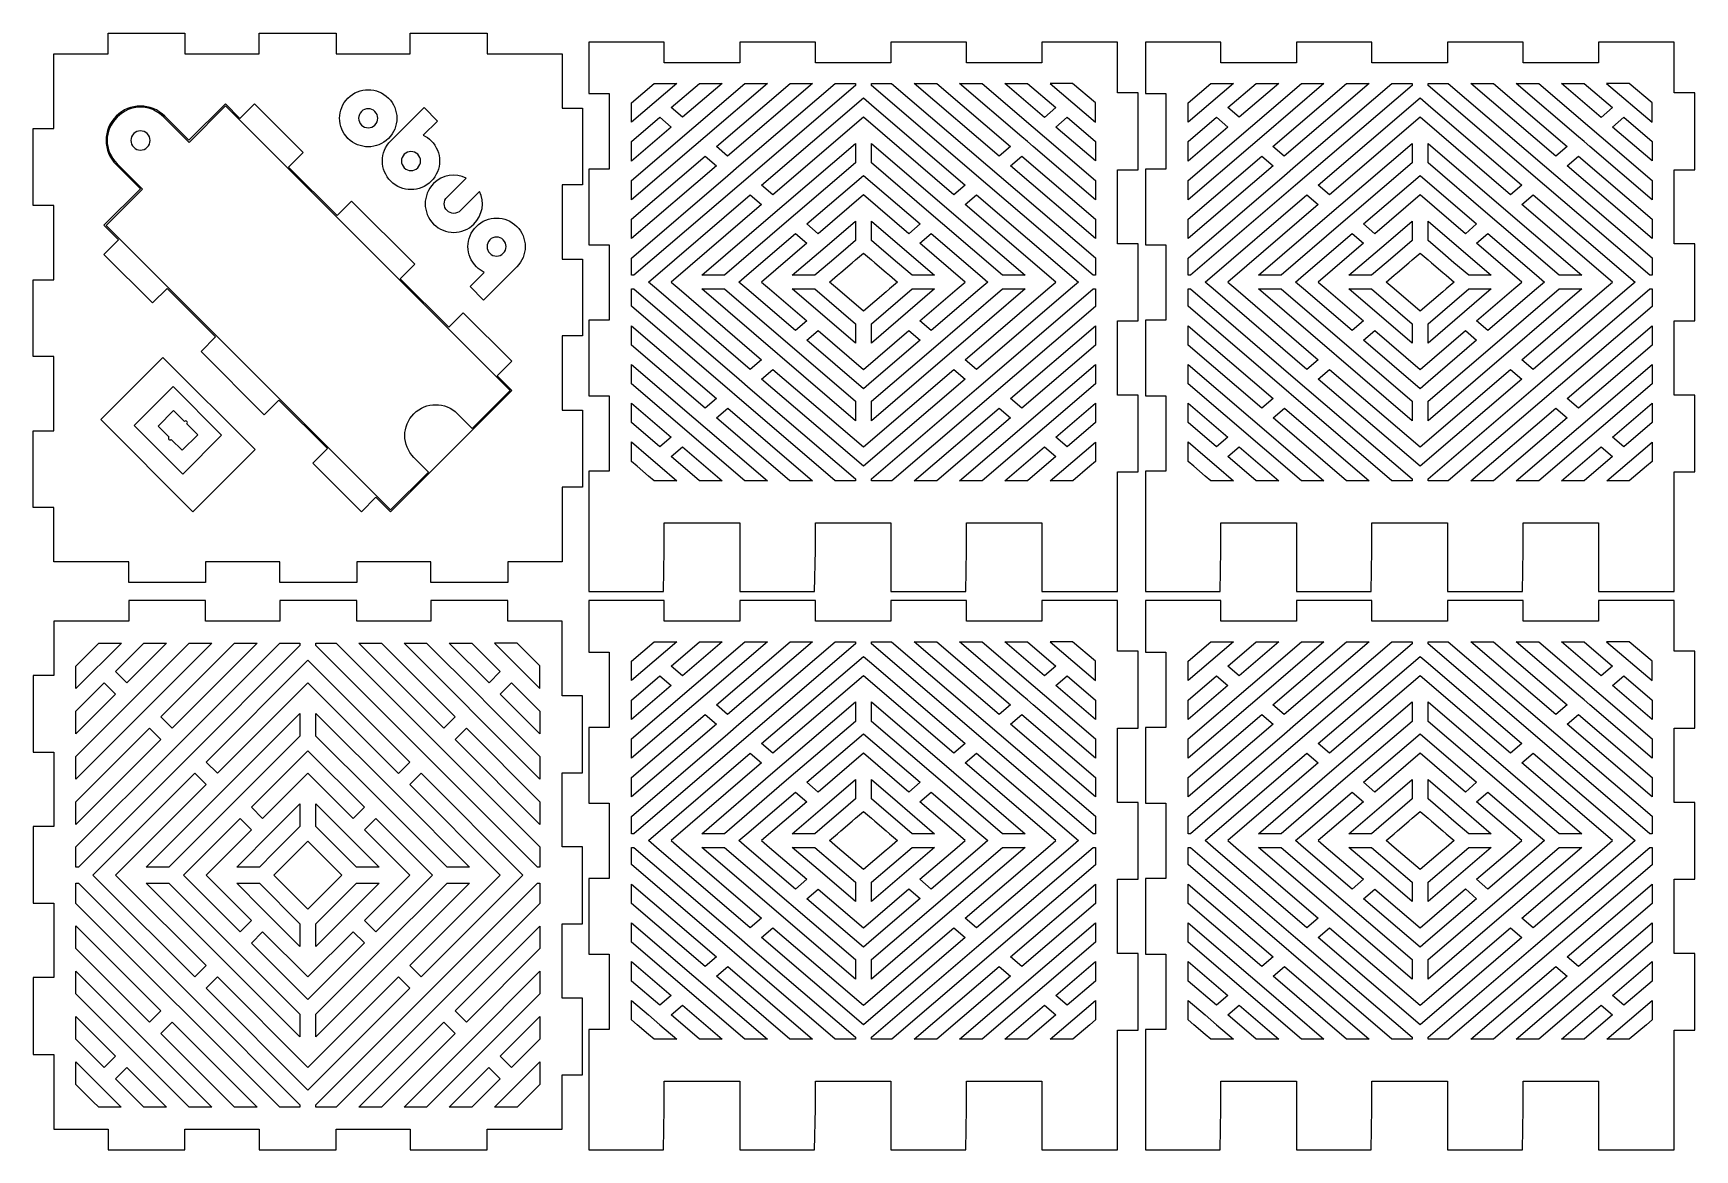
# Model space of a CAD drawing. Extents: x 4 to 474, y -167 to -4.
# Drawn here: x 4 to 246, y -166.6 to -4 of the extents above; entities that cross this region are included whole.
import ezdxf

# ---------------------------------------------------------------- set-up
doc = ezdxf.new("R2010")
doc.units = 0
doc.layers.add('LAYER_1', color=7, linetype='CONTINUOUS')

msp = doc.modelspace()

# ---------------------------------------------------------------- linework, layer by layer
at = {"layer": 'LAYER_1'}
for points in [[(81, -7), (81, -14.9), (84, -14.9), (84, -26.1), (81, -26.1), (81, -36.9), (84, -36.9), (84, -48.1), (81, -48.1), (81, -58.9), (84, -58.9), (84, -70.1), (81, -70.1), (81, -81), (73.1, -81), (73.1, -84), (61.9, -84), (61.9, -81), (51.1, -81), (51.1, -84), (39.9, -84), (39.9, -81), (29.1, -81), (29.1, -84), (17.9, -84), (17.9, -81), (7, -81), (7, -73.1), (4, -73.1), (4, -61.9), (7, -61.9), (7, -51.1), (4, -51.1), (4, -39.9), (7, -39.9), (7, -29.1), (4, -29.1), (4, -17.9), (7, -17.9), (7, -7), (14.9, -7), (14.9, -4), (26.1, -4), (26.1, -7), (36.9, -7), (36.9, -4), (48.1, -4), (48.1, -7), (58.9, -7), (58.9, -4), (70.1, -4), (70.1, -7), (81, -7)], [(95.89, -75.3), (106.89, -75.3), (106.89, -85.3), (117.79, -85.3), (117.89, -79.3), (117.89, -75.3), (128.89, -75.3), (128.89, -85.3), (139.79, -85.3), (139.89, -79.3), (139.89, -75.3), (150.89, -75.3), (150.89, -85.3), (161.89, -85.3), (161.89, -67.9), (164.89, -67.9), (164.89, -56.7), (161.89, -56.7), (161.89, -45.9), (164.89, -45.9), (164.89, -34.7), (161.89, -34.7), (161.89, -23.9), (164.89, -23.9), (164.89, -12.7), (161.89, -12.7), (161.89, -5.3), (150.89, -5.3), (150.89, -8.3), (139.89, -8.3), (139.89, -5.3), (128.89, -5.3), (128.89, -8.3), (117.89, -8.3), (117.89, -5.3), (106.89, -5.3), (106.89, -8.3), (95.89, -8.3), (95.89, -5.3), (84.89, -5.3), (84.89, -12.8), (87.89, -12.8), (87.89, -23.8), (84.89, -23.8), (84.89, -34.8), (87.89, -34.8), (87.89, -45.8), (84.89, -45.8), (84.89, -56.8), (87.89, -56.8), (87.89, -67.8), (84.89, -67.8), (84.89, -85.3), (95.79, -85.3), (95.89, -79.3), (95.89, -75.3)], [(176.95, -75.3), (187.95, -75.3), (187.95, -85.3), (198.85, -85.3), (198.95, -79.3), (198.95, -75.3), (209.95, -75.3), (209.95, -85.3), (220.85, -85.3), (220.95, -79.3), (220.95, -75.3), (231.95, -75.3), (231.95, -85.3), (242.95, -85.3), (242.95, -67.9), (245.95, -67.9), (245.95, -56.7), (242.95, -56.7), (242.95, -45.9), (245.95, -45.9), (245.95, -34.7), (242.95, -34.7), (242.95, -23.9), (245.95, -23.9), (245.95, -12.7), (242.95, -12.7), (242.95, -5.3), (231.95, -5.3), (231.95, -8.3), (220.95, -8.3), (220.95, -5.3), (209.95, -5.3), (209.95, -8.3), (198.95, -8.3), (198.95, -5.3), (187.95, -5.3), (187.95, -8.3), (176.95, -8.3), (176.95, -5.3), (165.95, -5.3), (165.95, -12.8), (168.95, -12.8), (168.95, -23.8), (165.95, -23.8), (165.95, -34.8), (168.95, -34.8), (168.95, -45.8), (165.95, -45.8), (165.95, -56.8), (168.95, -56.8), (168.95, -67.8), (165.95, -67.8), (165.95, -85.3), (176.85, -85.3), (176.95, -79.3), (176.95, -75.3)], [(94.43, -11.3), (97.73, -11.3), (91.11, -16.97), (91.11, -14.15), (94.43, -11.3)], [(123.73, -11.3), (123.73, -11.6), (106.78, -26.13), (91.46, -39.26), (91.11, -39.26), (91.11, -36.74), (105.13, -24.72), (106.77, -23.31), (120.79, -11.3), (123.73, -11.3)], [(110.91, -11.3), (101.83, -19.08), (100.18, -20.49), (91.11, -28.27), (91.11, -25.44), (100.18, -17.66), (107.61, -11.3), (110.91, -11.3)], [(101.02, -11.3), (104.31, -11.3), (98.54, -16.25), (96.89, -14.84), (101.02, -11.3)], [(114.2, -11.3), (117.49, -11.3), (105.12, -21.9), (103.48, -20.49), (114.2, -11.3)], [(158.68, -36.73), (158.68, -39.26), (158.33, -39.26), (143.02, -26.13), (126.06, -11.6), (126.06, -11.3), (129, -11.3), (143.02, -23.31), (144.66, -24.72), (158.68, -36.73)], [(146.32, -20.49), (144.67, -21.9), (132.3, -11.3), (135.59, -11.3), (146.32, -20.49)], [(158.68, -25.44), (158.68, -28.26), (149.61, -20.49), (148.79, -19.78), (147.96, -19.08), (138.89, -11.3), (142.18, -11.3), (149.61, -17.67), (151.26, -19.08), (158.68, -25.44)], [(152.91, -14.84), (151.26, -16.26), (145.48, -11.3), (148.77, -11.3), (152.91, -14.84)], [(155.36, -11.3), (152.07, -11.3), (158.68, -16.96), (158.68, -14.14), (155.36, -11.3)], [(175.49, -11.3), (178.78, -11.3), (172.17, -16.97), (172.17, -14.15), (175.49, -11.3)], [(204.79, -11.3), (204.79, -11.6), (187.83, -26.13), (172.52, -39.26), (172.17, -39.26), (172.17, -36.74), (186.19, -24.72), (187.83, -23.31), (201.85, -11.3), (204.79, -11.3)], [(191.96, -11.3), (182.89, -19.08), (181.24, -20.49), (172.17, -28.27), (172.17, -25.44), (181.24, -17.66), (188.67, -11.3), (191.96, -11.3)], [(182.08, -11.3), (185.37, -11.3), (179.59, -16.25), (177.95, -14.84), (182.08, -11.3)], [(195.26, -11.3), (198.55, -11.3), (186.18, -21.9), (184.53, -20.49), (195.26, -11.3)], [(239.74, -36.73), (239.74, -39.26), (239.39, -39.26), (224.07, -26.13), (207.12, -11.6), (207.12, -11.3), (210.06, -11.3), (224.08, -23.31), (225.72, -24.72), (239.74, -36.73)], [(227.37, -20.49), (225.73, -21.9), (213.36, -11.3), (216.65, -11.3), (227.37, -20.49)], [(239.74, -25.44), (239.74, -28.26), (230.67, -20.49), (229.84, -19.78), (229.02, -19.08), (219.95, -11.3), (223.24, -11.3), (230.67, -17.67), (232.31, -19.08), (239.74, -25.44)], [(233.97, -14.84), (232.32, -16.26), (226.54, -11.3), (229.83, -11.3), (233.97, -14.84)], [(236.42, -11.3), (233.12, -11.3), (239.74, -16.96), (239.74, -14.14), (236.42, -11.3)], [(139.73, -26.14), (138.08, -27.55), (124.9, -16.25), (111.71, -27.55), (110.07, -26.13), (124.9, -13.43), (126.06, -14.42), (139.73, -26.14)], [(220.79, -26.14), (219.14, -27.55), (205.95, -16.25), (192.77, -27.55), (191.13, -26.13), (205.95, -13.43), (207.12, -14.42), (220.79, -26.14)], [(96.89, -17.66), (91.11, -22.62), (91.11, -19.79), (95.24, -16.25), (96.89, -17.66)], [(158.68, -19.79), (158.68, -22.61), (152.9, -17.66), (154.55, -16.25), (158.68, -19.79)], [(177.95, -17.66), (172.17, -22.62), (172.17, -19.79), (176.3, -16.25), (177.95, -17.66)], [(239.74, -19.79), (239.74, -22.61), (233.96, -17.66), (235.61, -16.25), (239.74, -19.79)], [(123.73, -22.9), (115.01, -30.37), (113.36, -31.78), (104.64, -39.26), (101.35, -39.26), (111.71, -30.37), (113.36, -28.96), (123.73, -20.07), (123.73, -22.9)], [(136.43, -31.78), (134.78, -30.37), (126.06, -22.9), (126.06, -20.07), (138.08, -30.37), (148.44, -39.26), (145.15, -39.26), (136.43, -31.78)], [(204.79, -22.9), (196.07, -30.37), (194.42, -31.78), (185.7, -39.26), (182.41, -39.26), (192.77, -30.37), (194.42, -28.96), (204.79, -20.07), (204.79, -22.9)], [(217.49, -31.78), (215.84, -30.37), (207.12, -22.9), (207.12, -20.07), (219.13, -30.37), (229.5, -39.26), (226.21, -39.26), (217.49, -31.78)], [(103.48, -23.31), (91.11, -33.91), (91.11, -31.09), (101.83, -21.9), (103.48, -23.31)], [(158.68, -31.08), (158.68, -33.91), (146.31, -23.31), (147.96, -21.9), (158.68, -31.08)], [(184.54, -23.31), (172.17, -33.91), (172.17, -31.09), (182.89, -21.9), (184.54, -23.31)], [(239.74, -31.08), (239.74, -33.91), (227.37, -23.31), (229.02, -21.9), (239.74, -31.08)], [(133.14, -31.78), (131.49, -33.2), (124.9, -27.55), (118.3, -33.2), (116.66, -31.78), (124.9, -24.72), (133.14, -31.78)], [(214.19, -31.78), (212.55, -33.2), (205.95, -27.55), (199.36, -33.2), (197.71, -31.78), (205.95, -24.72), (214.19, -31.78)], [(96.89, -40.25), (98.05, -41.25), (110.07, -51.55), (108.42, -52.96), (94.75, -41.25), (93.59, -40.25), (108.42, -27.55), (110.07, -28.96), (96.89, -40.25)], [(151.74, -41.25), (152.9, -40.25), (139.72, -28.96), (141.37, -27.55), (156.2, -40.25), (155.04, -41.25), (141.37, -52.96), (139.72, -51.55), (151.74, -41.25)], [(177.95, -40.25), (179.11, -41.25), (191.13, -51.55), (189.48, -52.96), (175.81, -41.25), (174.65, -40.25), (189.48, -27.55), (191.13, -28.96), (177.95, -40.25)], [(232.8, -41.25), (233.96, -40.25), (220.78, -28.96), (222.43, -27.55), (237.26, -40.25), (236.09, -41.25), (222.43, -52.96), (220.78, -51.55), (232.8, -41.25)], [(119.95, -34.61), (123.73, -31.37), (123.73, -34.19), (121.6, -36.02), (119.96, -37.43), (117.82, -39.26), (114.53, -39.26), (119.95, -34.61)], [(126.06, -34.19), (126.06, -31.37), (129.84, -34.61), (135.26, -39.26), (131.97, -39.26), (129.83, -37.43), (128.19, -36.02), (126.06, -34.19)], [(201.01, -34.61), (204.79, -31.37), (204.79, -34.19), (202.66, -36.02), (201.01, -37.43), (198.88, -39.26), (195.58, -39.26), (201.01, -34.61)], [(207.12, -34.19), (207.12, -31.37), (210.9, -34.61), (216.32, -39.26), (213.03, -39.26), (210.89, -37.43), (209.25, -36.02), (207.12, -34.19)], [(110.07, -40.25), (111.23, -41.25), (116.66, -45.9), (115.01, -47.32), (107.93, -41.25), (106.77, -40.25), (107.93, -39.26), (115.01, -33.19), (116.66, -34.6), (110.07, -40.25)], [(138.56, -41.25), (139.72, -40.25), (133.13, -34.6), (134.78, -33.19), (141.86, -39.26), (143.02, -40.25), (141.86, -41.25), (134.78, -47.32), (133.13, -45.9), (138.56, -41.25)], [(191.13, -40.25), (192.29, -41.25), (197.72, -45.9), (196.07, -47.32), (188.99, -41.25), (187.83, -40.25), (188.99, -39.26), (196.07, -33.19), (197.72, -34.6), (191.13, -40.25)], [(219.62, -41.25), (220.78, -40.25), (214.19, -34.6), (215.84, -33.19), (222.91, -39.26), (224.08, -40.25), (222.91, -41.25), (215.84, -47.32), (214.19, -45.9), (219.62, -41.25)], [(121.11, -41.25), (119.95, -40.25), (121.11, -39.26), (121.6, -38.84), (123.25, -37.43), (123.73, -37.01), (124.9, -36.02), (126.06, -37.01), (126.55, -37.43), (128.19, -38.84), (128.68, -39.26), (129.84, -40.25), (128.68, -41.25), (128.19, -41.67), (126.54, -43.08), (124.9, -44.49), (121.11, -41.25)], [(202.17, -41.25), (201.01, -40.25), (202.17, -39.26), (202.66, -38.84), (204.31, -37.43), (204.79, -37.01), (205.95, -36.02), (207.12, -37.01), (207.61, -37.43), (209.25, -38.84), (209.73, -39.26), (210.9, -40.25), (209.73, -41.25), (209.25, -41.67), (207.6, -43.08), (205.95, -44.49), (202.17, -41.25)], [(123.73, -68.91), (123.73, -69.21), (120.79, -69.21), (91.11, -43.77), (91.11, -41.25), (91.46, -41.25), (106.78, -54.37), (108.42, -55.79), (123.73, -68.91)], [(101.35, -41.25), (104.64, -41.25), (123.73, -57.61), (123.73, -60.44), (101.35, -41.25)], [(114.53, -41.25), (117.82, -41.25), (123.73, -46.32), (123.73, -49.14), (119.96, -45.9), (118.31, -44.49), (114.53, -41.25)], [(126.06, -46.32), (131.97, -41.25), (135.26, -41.25), (126.06, -49.14), (126.06, -46.32)], [(126.06, -57.61), (134.78, -50.14), (145.15, -41.25), (148.44, -41.25), (138.08, -50.14), (136.43, -51.55), (126.06, -60.44), (126.06, -57.61)], [(158.68, -41.25), (158.68, -43.78), (129.01, -69.21), (126.06, -69.21), (126.06, -68.91), (141.37, -55.79), (143.02, -54.37), (158.33, -41.25), (158.68, -41.25)], [(204.79, -68.91), (204.79, -69.21), (201.84, -69.21), (172.17, -43.77), (172.17, -41.25), (172.52, -41.25), (187.83, -54.37), (189.48, -55.79), (204.79, -68.91)], [(182.41, -41.25), (185.7, -41.25), (204.79, -57.61), (204.79, -60.44), (182.41, -41.25)], [(195.58, -41.25), (198.88, -41.25), (204.79, -46.32), (204.79, -49.14), (201.01, -45.9), (199.37, -44.49), (195.58, -41.25)], [(207.12, -46.32), (213.03, -41.25), (216.32, -41.25), (207.12, -49.14), (207.12, -46.32)], [(207.12, -57.61), (215.84, -50.14), (226.21, -41.25), (229.5, -41.25), (219.13, -50.14), (217.49, -51.55), (207.12, -60.44), (207.12, -57.61)], [(239.74, -41.25), (239.74, -43.78), (210.06, -69.21), (207.12, -69.21), (207.12, -68.91), (222.43, -55.79), (224.08, -54.37), (239.39, -41.25), (239.74, -41.25)], [(91.11, -46.6), (103.48, -57.2), (101.83, -58.61), (91.11, -49.42), (91.11, -46.6)], [(116.66, -48.73), (118.31, -47.32), (124.9, -52.96), (131.49, -47.31), (133.14, -48.72), (126.06, -54.79), (124.9, -55.79), (116.66, -48.73)], [(146.31, -57.2), (158.68, -46.6), (158.68, -49.43), (147.96, -58.61), (146.31, -57.2)], [(172.17, -46.6), (184.54, -57.2), (182.89, -58.61), (172.17, -49.42), (172.17, -46.6)], [(197.72, -48.73), (199.37, -47.32), (205.95, -52.96), (212.55, -47.31), (214.19, -48.72), (207.12, -54.79), (205.95, -55.79), (197.72, -48.73)], [(227.37, -57.2), (239.74, -46.6), (239.74, -49.43), (229.02, -58.61), (227.37, -57.2)], [(36.31, -64.65), (22.88, -51.21), (13.83, -60.26), (27.26, -73.7), (36.31, -64.65)], [(110.9, -69.21), (107.61, -69.21), (91.11, -55.07), (91.11, -52.25), (100.18, -60.02), (101.83, -61.43), (110.9, -69.21)], [(110.07, -54.37), (111.71, -52.96), (124.9, -64.26), (138.08, -52.96), (139.72, -54.37), (124.9, -67.08), (110.07, -54.37)], [(158.68, -52.25), (158.68, -55.07), (151.26, -61.43), (149.61, -62.85), (142.19, -69.21), (138.89, -69.21), (147.96, -61.43), (158.68, -52.25)], [(191.96, -69.21), (188.66, -69.21), (172.17, -55.07), (172.17, -52.25), (181.24, -60.02), (182.89, -61.43), (191.96, -69.21)], [(191.13, -54.37), (192.77, -52.96), (205.95, -64.26), (219.13, -52.96), (220.78, -54.37), (205.95, -67.08), (191.13, -54.37)], [(239.74, -52.25), (239.74, -55.07), (232.31, -61.43), (230.67, -62.85), (223.24, -69.21), (219.95, -69.21), (229.02, -61.43), (239.74, -52.25)], [(31.43, -62.56), (25.78, -68.21), (18.7, -61.14), (24.36, -55.48), (31.43, -62.56)], [(96.89, -62.85), (95.24, -64.26), (91.11, -60.72), (91.11, -57.89), (96.89, -62.85)], [(152.9, -62.85), (158.68, -57.9), (158.68, -60.72), (154.55, -64.26), (152.9, -62.85)], [(177.95, -62.85), (176.3, -64.26), (172.17, -60.72), (172.17, -57.89), (177.95, -62.85)], [(233.96, -62.85), (239.74, -57.9), (239.74, -60.72), (235.61, -64.26), (233.96, -62.85)], [(105.13, -58.61), (117.49, -69.21), (114.19, -69.21), (103.48, -60.02), (105.13, -58.61)], [(146.32, -60.02), (135.6, -69.21), (132.3, -69.21), (144.67, -58.61), (146.32, -60.02)], [(186.19, -58.61), (198.55, -69.21), (195.25, -69.21), (184.54, -60.02), (186.19, -58.61)], [(227.37, -60.02), (216.66, -69.21), (213.36, -69.21), (225.73, -58.61), (227.37, -60.02)], [(95.24, -67.08), (97.72, -69.21), (94.43, -69.21), (93.6, -68.5), (91.95, -67.08), (91.11, -66.36), (91.11, -63.54), (93.6, -65.67), (95.24, -67.08)], [(98.54, -64.26), (104.31, -69.21), (101.01, -69.21), (96.89, -65.67), (98.54, -64.26)], [(152.9, -65.67), (148.78, -69.21), (145.48, -69.21), (151.26, -64.26), (152.9, -65.67)], [(158.68, -63.55), (158.68, -66.37), (157.84, -67.08), (155.37, -69.21), (152.07, -69.21), (158.68, -63.55)], [(176.3, -67.08), (178.78, -69.21), (175.48, -69.21), (174.65, -68.5), (173.01, -67.08), (172.17, -66.36), (172.17, -63.54), (174.65, -65.67), (176.3, -67.08)], [(179.59, -64.26), (185.37, -69.21), (182.07, -69.21), (177.95, -65.67), (179.59, -64.26)], [(233.96, -65.67), (229.84, -69.21), (226.54, -69.21), (232.31, -64.26), (233.96, -65.67)], [(239.74, -63.55), (239.74, -66.37), (238.9, -67.08), (236.42, -69.21), (233.13, -69.21), (239.74, -63.55)], [(7, -89.63), (7, -97.53), (4, -97.53), (4, -108.73), (7, -108.73), (7, -119.53), (4, -119.53), (4, -130.73), (7, -130.73), (7, -141.53), (4, -141.53), (4, -152.73), (7, -152.73), (7, -163.63), (14.9, -163.63), (14.9, -166.63), (26.1, -166.63), (26.1, -163.63), (36.9, -163.63), (36.9, -166.63), (48.1, -166.63), (48.1, -163.63), (58.9, -163.63), (58.9, -166.63), (70.1, -166.63), (70.1, -163.63), (81, -163.63), (81, -155.73), (84, -155.73), (84, -144.53), (81, -144.53), (81, -133.73), (84, -133.73), (84, -122.53), (81, -122.53), (81, -111.73), (84, -111.73), (84, -100.53), (81, -100.53), (81, -89.63), (73.1, -89.63), (73.1, -86.63), (61.9, -86.63), (61.9, -89.63), (51.1, -89.63), (51.1, -86.63), (39.9, -86.63), (39.9, -89.63), (29.1, -89.63), (29.1, -86.63), (17.9, -86.63), (17.9, -89.63), (7, -89.63)], [(95.89, -156.63), (106.89, -156.63), (106.89, -166.63), (117.79, -166.63), (117.89, -160.63), (117.89, -156.63), (128.89, -156.63), (128.89, -166.63), (139.79, -166.63), (139.89, -160.63), (139.89, -156.63), (150.89, -156.63), (150.89, -166.63), (161.89, -166.63), (161.89, -149.23), (164.89, -149.23), (164.89, -138.03), (161.89, -138.03), (161.89, -127.23), (164.89, -127.23), (164.89, -116.03), (161.89, -116.03), (161.89, -105.23), (164.89, -105.23), (164.89, -94.03), (161.89, -94.03), (161.89, -86.63), (150.89, -86.63), (150.89, -89.63), (139.89, -89.63), (139.89, -86.63), (128.89, -86.63), (128.89, -89.63), (117.89, -89.63), (117.89, -86.63), (106.89, -86.63), (106.89, -89.63), (95.89, -89.63), (95.89, -86.63), (84.89, -86.63), (84.89, -94.13), (87.89, -94.13), (87.89, -105.13), (84.89, -105.13), (84.89, -116.13), (87.89, -116.13), (87.89, -127.13), (84.89, -127.13), (84.89, -138.13), (87.89, -138.13), (87.89, -149.13), (84.89, -149.13), (84.89, -166.63), (95.79, -166.63), (95.89, -160.63), (95.89, -156.63)], [(176.95, -156.63), (187.95, -156.63), (187.95, -166.63), (198.85, -166.63), (198.95, -160.63), (198.95, -156.63), (209.95, -156.63), (209.95, -166.63), (220.85, -166.63), (220.95, -160.63), (220.95, -156.63), (231.95, -156.63), (231.95, -166.63), (242.95, -166.63), (242.95, -149.23), (245.95, -149.23), (245.95, -138.03), (242.95, -138.03), (242.95, -127.23), (245.95, -127.23), (245.95, -116.03), (242.95, -116.03), (242.95, -105.23), (245.95, -105.23), (245.95, -94.03), (242.95, -94.03), (242.95, -86.63), (231.95, -86.63), (231.95, -89.63), (220.95, -89.63), (220.95, -86.63), (209.95, -86.63), (209.95, -89.63), (198.95, -89.63), (198.95, -86.63), (187.95, -86.63), (187.95, -89.63), (176.95, -89.63), (176.95, -86.63), (165.95, -86.63), (165.95, -94.13), (168.95, -94.13), (168.95, -105.13), (165.95, -105.13), (165.95, -116.13), (168.95, -116.13), (168.95, -127.13), (165.95, -127.13), (165.95, -138.13), (168.95, -138.13), (168.95, -149.13), (165.95, -149.13), (165.95, -166.63), (176.85, -166.63), (176.95, -160.63), (176.95, -156.63)], [(13.54, -92.85), (16.83, -92.85), (10.22, -99.46), (10.22, -96.17), (13.54, -92.85)], [(42.84, -92.85), (42.84, -93.2), (25.88, -110.16), (10.57, -125.47), (10.22, -125.47), (10.22, -122.53), (24.23, -108.51), (25.88, -106.86), (39.9, -92.85), (42.84, -92.85)], [(30.01, -92.85), (20.94, -101.92), (19.29, -103.57), (10.22, -112.64), (10.22, -109.35), (19.29, -100.27), (26.72, -92.85), (30.01, -92.85)], [(20.12, -92.85), (23.42, -92.85), (17.64, -98.62), (15.99, -96.98), (20.12, -92.85)], [(33.3, -92.85), (36.6, -92.85), (24.23, -105.22), (22.58, -103.57), (33.3, -92.85)], [(77.78, -122.52), (77.78, -125.47), (77.44, -125.47), (62.12, -110.16), (45.17, -93.2), (45.17, -92.85), (48.11, -92.85), (62.13, -106.86), (63.77, -108.51), (77.78, -122.52)], [(65.42, -103.57), (63.77, -105.22), (51.4, -92.85), (54.7, -92.85), (65.42, -103.57)], [(77.78, -109.34), (77.78, -112.64), (68.71, -103.57), (67.89, -102.74), (67.07, -101.92), (58, -92.85), (61.29, -92.85), (68.72, -100.28), (70.36, -101.92), (77.78, -109.34)], [(72.01, -96.98), (70.37, -98.63), (64.58, -92.85), (67.88, -92.85), (72.01, -96.98)], [(74.47, -92.85), (71.17, -92.85), (77.78, -99.45), (77.78, -96.16), (74.47, -92.85)], [(94.43, -92.63), (97.73, -92.63), (91.11, -98.3), (91.11, -95.48), (94.43, -92.63)], [(123.73, -92.63), (123.73, -92.93), (106.78, -107.46), (91.46, -120.59), (91.11, -120.59), (91.11, -118.07), (105.13, -106.05), (106.77, -104.64), (120.79, -92.63), (123.73, -92.63)], [(110.91, -92.63), (101.83, -100.41), (100.18, -101.82), (91.11, -109.6), (91.11, -106.77), (100.18, -98.99), (107.61, -92.63), (110.91, -92.63)], [(101.02, -92.63), (104.31, -92.63), (98.54, -97.58), (96.89, -96.17), (101.02, -92.63)], [(114.2, -92.63), (117.49, -92.63), (105.12, -103.23), (103.48, -101.82), (114.2, -92.63)], [(158.68, -118.06), (158.68, -120.59), (158.33, -120.59), (143.02, -107.46), (126.06, -92.93), (126.06, -92.63), (129, -92.63), (143.02, -104.64), (144.66, -106.05), (158.68, -118.06)], [(146.32, -101.82), (144.67, -103.23), (132.3, -92.63), (135.59, -92.63), (146.32, -101.82)], [(158.68, -106.77), (158.68, -109.59), (149.61, -101.82), (148.79, -101.11), (147.96, -100.41), (138.89, -92.63), (142.18, -92.63), (149.61, -99), (151.26, -100.41), (158.68, -106.77)], [(152.91, -96.17), (151.26, -97.59), (145.48, -92.63), (148.77, -92.63), (152.91, -96.17)], [(155.36, -92.63), (152.07, -92.63), (158.68, -98.29), (158.68, -95.47), (155.36, -92.63)], [(175.49, -92.63), (178.78, -92.63), (172.17, -98.3), (172.17, -95.48), (175.49, -92.63)], [(204.79, -92.63), (204.79, -92.93), (187.83, -107.47), (172.52, -120.59), (172.17, -120.59), (172.17, -118.07), (186.19, -106.05), (187.83, -104.64), (201.85, -92.63), (204.79, -92.63)], [(191.96, -92.63), (182.89, -100.41), (181.24, -101.82), (172.17, -109.6), (172.17, -106.77), (181.24, -98.99), (188.67, -92.63), (191.96, -92.63)], [(182.08, -92.63), (185.37, -92.63), (179.59, -97.58), (177.95, -96.17), (182.08, -92.63)], [(195.26, -92.63), (198.55, -92.63), (186.18, -103.23), (184.53, -101.82), (195.26, -92.63)], [(239.74, -118.06), (239.74, -120.59), (239.39, -120.59), (224.07, -107.47), (207.12, -92.93), (207.12, -92.63), (210.06, -92.63), (224.08, -104.64), (225.72, -106.05), (239.74, -118.06)], [(227.37, -101.82), (225.73, -103.23), (213.36, -92.63), (216.65, -92.63), (227.37, -101.82)], [(239.74, -106.77), (239.74, -109.59), (230.67, -101.82), (229.84, -101.11), (229.02, -100.41), (219.95, -92.63), (223.24, -92.63), (230.67, -99), (232.31, -100.41), (239.74, -106.77)], [(233.97, -96.17), (232.32, -97.59), (226.54, -92.63), (229.83, -92.63), (233.97, -96.17)], [(236.42, -92.63), (233.12, -92.63), (239.74, -98.29), (239.74, -95.47), (236.42, -92.63)], [(58.83, -110.16), (57.19, -111.81), (44, -98.62), (30.82, -111.8), (29.17, -110.15), (44, -95.33), (45.16, -96.49), (58.83, -110.16)], [(139.73, -107.47), (138.08, -108.88), (124.9, -97.58), (111.71, -108.88), (110.07, -107.46), (124.9, -94.76), (126.06, -95.75), (139.73, -107.47)], [(220.79, -107.47), (219.14, -108.88), (205.95, -97.58), (192.77, -108.88), (191.13, -107.46), (205.95, -94.76), (207.12, -95.75), (220.79, -107.47)], [(15.99, -100.27), (10.22, -106.05), (10.22, -102.75), (14.35, -98.62), (15.99, -100.27)], [(77.78, -102.75), (77.78, -106.05), (72.01, -100.27), (73.66, -98.62), (77.78, -102.75)], [(96.89, -98.99), (91.11, -103.95), (91.11, -101.12), (95.24, -97.58), (96.89, -98.99)], [(158.68, -101.12), (158.68, -103.94), (152.9, -98.99), (154.55, -97.58), (158.68, -101.12)], [(177.95, -98.99), (172.17, -103.95), (172.17, -101.12), (176.3, -97.58), (177.95, -98.99)], [(239.74, -101.12), (239.74, -103.94), (233.96, -98.99), (235.61, -97.58), (239.74, -101.12)], [(123.73, -104.23), (115.01, -111.7), (113.36, -113.11), (104.64, -120.59), (101.35, -120.59), (111.71, -111.7), (113.36, -110.29), (123.73, -101.4), (123.73, -104.23)], [(136.43, -113.11), (134.78, -111.7), (126.06, -104.23), (126.06, -101.4), (138.08, -111.7), (148.44, -120.59), (145.15, -120.59), (136.43, -113.11)], [(204.79, -104.23), (196.07, -111.7), (194.42, -113.11), (185.7, -120.59), (182.41, -120.59), (192.77, -111.7), (194.42, -110.29), (204.79, -101.4), (204.79, -104.23)], [(217.49, -113.11), (215.84, -111.7), (207.12, -104.23), (207.12, -101.4), (219.13, -111.7), (229.5, -120.59), (226.21, -120.59), (217.49, -113.11)], [(42.84, -106.38), (34.12, -115.1), (32.47, -116.75), (23.75, -125.47), (20.45, -125.47), (30.82, -115.1), (32.47, -113.45), (42.84, -103.08), (42.84, -106.38)], [(55.53, -116.74), (53.89, -115.1), (45.16, -106.38), (45.16, -103.08), (57.18, -115.1), (67.55, -125.47), (64.26, -125.47), (55.53, -116.74)], [(103.48, -104.64), (91.11, -115.24), (91.11, -112.42), (101.83, -103.23), (103.48, -104.64)], [(158.68, -112.41), (158.68, -115.24), (146.31, -104.64), (147.96, -103.23), (158.68, -112.41)], [(184.54, -104.64), (172.17, -115.24), (172.17, -112.42), (182.89, -103.23), (184.54, -104.64)], [(239.74, -112.41), (239.74, -115.24), (227.37, -104.64), (229.02, -103.23), (239.74, -112.41)], [(22.59, -106.86), (10.22, -119.23), (10.22, -115.93), (20.94, -105.21), (22.59, -106.86)], [(77.78, -115.93), (77.78, -119.23), (65.42, -106.86), (67.07, -105.21), (77.78, -115.93)], [(133.14, -113.11), (131.49, -114.53), (124.9, -108.88), (118.3, -114.53), (116.66, -113.11), (124.9, -106.05), (133.14, -113.11)], [(214.19, -113.11), (212.55, -114.53), (205.95, -108.88), (199.36, -114.53), (197.71, -113.11), (205.95, -106.05), (214.19, -113.11)], [(52.24, -116.75), (50.59, -118.39), (44, -111.8), (37.41, -118.39), (35.76, -116.75), (44, -108.51), (52.24, -116.75)], [(96.89, -121.58), (98.05, -122.58), (110.07, -132.88), (108.42, -134.29), (94.75, -122.58), (93.59, -121.58), (108.42, -108.88), (110.07, -110.29), (96.89, -121.58)], [(151.74, -122.58), (152.9, -121.58), (139.72, -110.29), (141.37, -108.88), (156.2, -121.58), (155.04, -122.58), (141.37, -134.29), (139.72, -132.88), (151.74, -122.58)], [(177.95, -121.58), (179.11, -122.58), (191.13, -132.88), (189.48, -134.29), (175.81, -122.58), (174.65, -121.58), (189.48, -108.88), (191.13, -110.29), (177.95, -121.58)], [(232.8, -122.58), (233.96, -121.58), (220.78, -110.29), (222.43, -108.88), (237.26, -121.58), (236.09, -122.58), (222.43, -134.29), (220.78, -132.88), (232.8, -122.58)], [(15.99, -126.63), (17.16, -127.79), (29.18, -139.81), (27.53, -141.46), (13.86, -127.79), (12.7, -126.63), (27.53, -111.8), (29.17, -113.45), (15.99, -126.63)], [(70.85, -127.79), (72.01, -126.63), (58.83, -113.45), (60.48, -111.8), (75.31, -126.63), (74.14, -127.79), (60.48, -141.46), (58.83, -139.81), (70.85, -127.79)], [(119.95, -115.94), (123.73, -112.7), (123.73, -115.52), (121.6, -117.35), (119.96, -118.76), (117.82, -120.59), (114.53, -120.59), (119.95, -115.94)], [(126.06, -115.52), (126.06, -112.7), (129.84, -115.94), (135.26, -120.59), (131.97, -120.59), (129.83, -118.76), (128.19, -117.35), (126.06, -115.52)], [(201.01, -115.94), (204.79, -112.7), (204.79, -115.52), (202.66, -117.35), (201.01, -118.76), (198.88, -120.59), (195.58, -120.59), (201.01, -115.94)], [(207.12, -115.52), (207.12, -112.7), (210.9, -115.94), (216.32, -120.59), (213.03, -120.59), (210.89, -118.76), (209.25, -117.35), (207.12, -115.52)], [(110.07, -121.58), (111.23, -122.58), (116.66, -127.23), (115.01, -128.65), (107.93, -122.58), (106.77, -121.58), (107.93, -120.59), (115.01, -114.52), (116.66, -115.93), (110.07, -121.58)], [(138.56, -122.58), (139.72, -121.58), (133.13, -115.93), (134.78, -114.52), (141.86, -120.59), (143.02, -121.58), (141.86, -122.58), (134.78, -128.65), (133.13, -127.23), (138.56, -122.58)], [(191.13, -121.58), (192.29, -122.58), (197.72, -127.23), (196.07, -128.65), (188.99, -122.58), (187.83, -121.58), (188.99, -120.59), (196.07, -114.52), (197.72, -115.94), (191.13, -121.58)], [(219.62, -122.58), (220.78, -121.58), (214.19, -115.94), (215.84, -114.52), (222.91, -120.59), (224.08, -121.58), (222.91, -122.58), (215.84, -128.65), (214.19, -127.23), (219.62, -122.58)], [(29.17, -126.63), (30.34, -127.79), (35.77, -133.22), (34.12, -134.87), (27.04, -127.79), (25.88, -126.63), (27.04, -125.47), (34.12, -118.39), (35.77, -120.04), (29.17, -126.63)], [(39.06, -120.04), (42.84, -116.26), (42.84, -119.56), (40.71, -121.69), (39.06, -123.33), (36.93, -125.47), (33.63, -125.47), (39.06, -120.04)], [(45.16, -119.56), (45.16, -116.26), (48.95, -120.04), (54.37, -125.47), (51.07, -125.47), (48.94, -123.33), (47.3, -121.69), (45.16, -119.56)], [(57.67, -127.79), (58.83, -126.63), (52.24, -120.04), (53.89, -118.39), (60.96, -125.47), (62.13, -126.63), (60.96, -127.79), (53.89, -134.87), (52.24, -133.22), (57.67, -127.79)], [(121.11, -122.58), (119.95, -121.58), (121.11, -120.59), (121.6, -120.17), (123.25, -118.76), (123.73, -118.34), (124.9, -117.35), (126.06, -118.34), (126.55, -118.76), (128.19, -120.17), (128.68, -120.59), (129.84, -121.58), (128.68, -122.58), (128.19, -123), (126.54, -124.41), (124.9, -125.82), (121.11, -122.58)], [(202.17, -122.58), (201.01, -121.58), (202.17, -120.59), (202.66, -120.17), (204.31, -118.76), (204.79, -118.34), (205.95, -117.35), (207.12, -118.34), (207.61, -118.76), (209.25, -120.17), (209.73, -120.59), (210.9, -121.58), (209.73, -122.58), (209.25, -123), (207.6, -124.41), (205.95, -125.82), (202.17, -122.58)], [(40.22, -127.79), (39.06, -126.63), (40.22, -125.47), (40.71, -124.98), (42.35, -123.33), (42.84, -122.85), (44, -121.69), (45.16, -122.85), (45.65, -123.34), (47.3, -124.98), (47.78, -125.47), (48.95, -126.63), (47.78, -127.79), (47.3, -128.28), (45.65, -129.93), (44, -131.58), (40.22, -127.79)], [(123.73, -150.24), (123.73, -150.54), (120.79, -150.54), (91.11, -125.1), (91.11, -122.58), (91.46, -122.58), (106.78, -135.71), (108.42, -137.12), (123.73, -150.24)], [(101.35, -122.58), (104.64, -122.58), (123.73, -138.94), (123.73, -141.77), (101.35, -122.58)], [(114.53, -122.58), (117.82, -122.58), (123.73, -127.65), (123.73, -130.47), (119.96, -127.23), (118.31, -125.82), (114.53, -122.58)], [(126.06, -127.65), (131.97, -122.58), (135.26, -122.58), (126.06, -130.47), (126.06, -127.65)], [(126.06, -138.94), (134.78, -131.47), (145.15, -122.58), (148.44, -122.58), (138.08, -131.47), (136.43, -132.88), (126.06, -141.77), (126.06, -138.94)], [(158.68, -122.58), (158.68, -125.11), (129.01, -150.54), (126.06, -150.54), (126.06, -150.24), (141.37, -137.12), (143.02, -135.71), (158.33, -122.58), (158.68, -122.58)], [(204.79, -150.24), (204.79, -150.54), (201.84, -150.54), (172.17, -125.1), (172.17, -122.58), (172.52, -122.58), (187.83, -135.71), (189.48, -137.12), (204.79, -150.24)], [(182.41, -122.58), (185.7, -122.58), (204.79, -138.94), (204.79, -141.77), (182.41, -122.58)], [(195.58, -122.58), (198.88, -122.58), (204.79, -127.65), (204.79, -130.47), (201.01, -127.23), (199.37, -125.82), (195.58, -122.58)], [(207.12, -127.65), (213.03, -122.58), (216.32, -122.58), (207.12, -130.47), (207.12, -127.65)], [(207.12, -138.94), (215.84, -131.47), (226.21, -122.58), (229.5, -122.58), (219.13, -131.47), (217.49, -132.88), (207.12, -141.77), (207.12, -138.94)], [(239.74, -122.58), (239.74, -125.11), (210.06, -150.54), (207.12, -150.54), (207.12, -150.24), (222.43, -137.12), (224.08, -135.71), (239.39, -122.58), (239.74, -122.58)], [(42.84, -160.07), (42.84, -160.41), (39.89, -160.41), (10.22, -130.74), (10.22, -127.8), (10.57, -127.8), (25.88, -143.11), (27.53, -144.76), (42.84, -160.07)], [(20.45, -127.79), (23.75, -127.79), (42.84, -146.88), (42.84, -150.18), (20.45, -127.79)], [(33.63, -127.79), (36.93, -127.79), (42.84, -133.7), (42.84, -137), (39.06, -133.22), (37.41, -131.58), (33.63, -127.79)], [(45.16, -133.7), (51.07, -127.79), (54.37, -127.79), (45.16, -137), (45.16, -133.7)], [(45.16, -146.88), (53.89, -138.16), (64.26, -127.79), (67.55, -127.79), (57.18, -138.16), (55.53, -139.81), (45.16, -150.18), (45.16, -146.88)], [(77.78, -127.8), (77.78, -130.74), (48.11, -160.41), (45.17, -160.41), (45.17, -160.07), (60.48, -144.76), (62.13, -143.11), (77.44, -127.8), (77.78, -127.8)], [(91.11, -127.93), (103.48, -138.53), (101.83, -139.94), (91.11, -130.75), (91.11, -127.93)], [(146.31, -138.53), (158.68, -127.93), (158.68, -130.76), (147.96, -139.94), (146.31, -138.53)], [(172.17, -127.93), (184.54, -138.53), (182.89, -139.94), (172.17, -130.75), (172.17, -127.93)], [(227.37, -138.53), (239.74, -127.93), (239.74, -130.76), (229.02, -139.94), (227.37, -138.53)], [(116.66, -130.06), (118.31, -128.65), (124.9, -134.29), (131.49, -128.64), (133.14, -130.05), (126.06, -136.12), (124.9, -137.12), (116.66, -130.06)], [(197.72, -130.06), (199.37, -128.65), (205.95, -134.29), (212.55, -128.64), (214.19, -130.06), (207.12, -136.12), (205.95, -137.12), (197.72, -130.06)], [(10.22, -134.03), (22.59, -146.4), (20.94, -148.05), (10.22, -137.33), (10.22, -134.03)], [(35.77, -136.52), (37.41, -134.87), (44, -141.46), (50.59, -134.87), (52.24, -136.51), (45.16, -143.59), (44, -144.76), (35.77, -136.52)], [(65.42, -146.4), (77.78, -134.04), (77.78, -137.33), (67.07, -148.05), (65.42, -146.4)], [(110.9, -150.54), (107.61, -150.54), (91.11, -136.4), (91.11, -133.58), (100.18, -141.35), (101.83, -142.76), (110.9, -150.54)], [(110.07, -135.7), (111.71, -134.29), (124.9, -145.59), (138.08, -134.29), (139.72, -135.7), (124.9, -148.41), (110.07, -135.7)], [(158.68, -133.58), (158.68, -136.4), (151.26, -142.76), (149.61, -144.18), (142.19, -150.54), (138.89, -150.54), (147.96, -142.76), (158.68, -133.58)], [(191.96, -150.54), (188.66, -150.54), (172.17, -136.4), (172.17, -133.58), (181.24, -141.35), (182.89, -142.76), (191.96, -150.54)], [(191.13, -135.7), (192.77, -134.29), (205.95, -145.59), (219.13, -134.29), (220.78, -135.7), (205.95, -148.41), (191.13, -135.7)], [(239.74, -133.58), (239.74, -136.4), (232.31, -142.76), (230.67, -144.18), (223.24, -150.54), (219.95, -150.54), (229.02, -142.76), (239.74, -133.58)], [(96.89, -144.18), (95.24, -145.59), (91.11, -142.05), (91.11, -139.22), (96.89, -144.18)], [(105.13, -139.94), (117.49, -150.54), (114.19, -150.54), (103.48, -141.35), (105.13, -139.94)], [(146.32, -141.35), (135.6, -150.54), (132.3, -150.54), (144.67, -139.94), (146.32, -141.35)], [(152.9, -144.18), (158.68, -139.23), (158.68, -142.05), (154.55, -145.59), (152.9, -144.18)], [(177.95, -144.18), (176.3, -145.59), (172.17, -142.05), (172.17, -139.22), (177.95, -144.18)], [(186.19, -139.94), (198.55, -150.54), (195.25, -150.54), (184.54, -141.35), (186.19, -139.94)], [(227.37, -141.35), (216.66, -150.54), (213.36, -150.54), (225.73, -139.94), (227.37, -141.35)], [(233.96, -144.18), (239.74, -139.23), (239.74, -142.05), (235.61, -145.59), (233.96, -144.18)], [(30.01, -160.41), (26.71, -160.41), (10.22, -143.92), (10.22, -140.63), (19.29, -149.7), (20.94, -151.34), (30.01, -160.41)], [(29.17, -143.11), (30.82, -141.46), (44, -154.64), (57.18, -141.46), (58.83, -143.11), (44, -157.93), (29.17, -143.11)], [(77.78, -140.63), (77.78, -143.92), (70.36, -151.34), (68.71, -152.99), (61.29, -160.41), (58, -160.41), (67.07, -151.34), (77.78, -140.63)], [(95.24, -148.41), (97.72, -150.54), (94.43, -150.54), (93.6, -149.83), (91.95, -148.41), (91.11, -147.69), (91.11, -144.87), (93.6, -147), (95.24, -148.41)], [(158.68, -144.88), (158.68, -147.7), (157.84, -148.41), (155.37, -150.54), (152.07, -150.54), (158.68, -144.88)], [(176.3, -148.41), (178.78, -150.54), (175.48, -150.54), (174.65, -149.83), (173.01, -148.41), (172.17, -147.69), (172.17, -144.87), (174.65, -147), (176.3, -148.41)], [(239.74, -144.88), (239.74, -147.7), (238.9, -148.41), (236.42, -150.54), (233.13, -150.54), (239.74, -144.88)], [(16, -153), (14.35, -154.64), (10.22, -150.51), (10.22, -147.21), (16, -153)], [(72.01, -152.99), (77.78, -147.22), (77.78, -150.51), (73.66, -154.64), (72.01, -152.99)], [(98.54, -145.59), (104.31, -150.54), (101.01, -150.54), (96.89, -147), (98.54, -145.59)], [(152.9, -147), (148.78, -150.54), (145.48, -150.54), (151.26, -145.59), (152.9, -147)], [(179.59, -145.59), (185.37, -150.54), (182.07, -150.54), (177.95, -147), (179.59, -145.59)], [(233.96, -147), (229.84, -150.54), (226.54, -150.54), (232.31, -145.59), (233.96, -147)], [(24.23, -148.05), (36.6, -160.41), (33.3, -160.41), (22.59, -149.7), (24.23, -148.05)], [(65.42, -149.7), (54.7, -160.41), (51.41, -160.41), (63.77, -148.05), (65.42, -149.7)], [(14.35, -157.94), (16.82, -160.41), (13.53, -160.41), (12.7, -159.58), (11.05, -157.94), (10.22, -157.1), (10.22, -153.8), (12.7, -156.29), (14.35, -157.94)], [(17.64, -154.64), (23.42, -160.41), (20.12, -160.41), (15.99, -156.29), (17.64, -154.64)], [(72.01, -156.29), (67.88, -160.41), (64.59, -160.41), (70.36, -154.64), (72.01, -156.29)], [(77.78, -153.81), (77.78, -157.1), (76.95, -157.94), (74.47, -160.41), (71.18, -160.41), (77.78, -153.81)]]:
    msp.add_lwpolyline(points, dxfattribs=at)
for points, knots in [([(55.72, -13.44), (54.1, -11.82), (51.46, -11.82), (49.83, -13.44), (48.21, -15.07), (48.21, -17.7), (49.83, -19.33), (51.46, -20.95), (54.1, -20.95), (55.72, -19.33), (57.35, -17.7), (57.35, -15.07), (55.72, -13.44)], [0, 0, 0, 0, 1, 1, 1, 2, 2, 2, 3, 3, 3, 4, 4, 4, 4]), ([(73.7, -56.02), (73.7, -56.02), (56.02, -73.7), (56.02, -73.7), (56.02, -73.7), (53.9, -71.58), (53.9, -71.58), (53.9, -71.58), (51.78, -73.7), (51.78, -73.7), (51.78, -73.7), (44.71, -66.63), (44.71, -66.63), (44.71, -66.63), (46.83, -64.51), (46.83, -64.51), (46.83, -64.51), (39.76, -57.44), (39.76, -57.44), (39.76, -57.44), (37.64, -59.56), (37.64, -59.56), (37.64, -59.56), (28.44, -50.36), (28.44, -50.36), (28.44, -50.36), (30.56, -48.24), (30.56, -48.24), (30.56, -48.24), (23.49, -41.17), (23.49, -41.17), (23.49, -41.17), (21.37, -43.29), (21.37, -43.29), (21.37, -43.29), (14.3, -36.22), (14.3, -36.22), (14.3, -36.22), (16.42, -34.1), (16.42, -34.1), (16.42, -34.1), (14.3, -31.98), (14.3, -31.98), (14.3, -31.98), (19.6, -26.68), (19.6, -26.68), (19.6, -26.68), (16.07, -23.14), (16.07, -23.14), (14.12, -21.19), (14.12, -18.02), (16.07, -16.07), (18.02, -14.12), (21.19, -14.12), (23.14, -16.07), (23.14, -16.07), (26.68, -19.6), (26.68, -19.6), (26.68, -19.6), (31.98, -14.3), (31.98, -14.3), (31.98, -14.3), (34.1, -16.42), (34.1, -16.42), (34.1, -16.42), (36.22, -14.3), (36.22, -14.3), (36.22, -14.3), (43.29, -21.37), (43.29, -21.37), (43.29, -21.37), (41.17, -23.49), (41.17, -23.49), (41.17, -23.49), (48.24, -30.56), (48.24, -30.56), (48.24, -30.56), (50.36, -28.44), (50.36, -28.44), (50.36, -28.44), (59.56, -37.64), (59.56, -37.64), (59.56, -37.64), (57.43, -39.76), (57.43, -39.76), (57.43, -39.76), (64.51, -46.83), (64.51, -46.83), (64.51, -46.83), (66.63, -44.71), (66.63, -44.71), (66.63, -44.71), (73.7, -51.78), (73.7, -51.78), (73.7, -51.78), (71.58, -53.9), (71.58, -53.9), (71.58, -53.9), (73.7, -56.02), (73.7, -56.02)], [0, 0, 0, 0, 1, 1, 1, 2, 2, 2, 3, 3, 3, 4, 4, 4, 5, 5, 5, 6, 6, 6, 7, 7, 7, 8, 8, 8, 9, 9, 9, 10, 10, 10, 11, 11, 11, 12, 12, 12, 13, 13, 13, 14, 14, 14, 15, 15, 15, 16, 16, 16, 17, 17, 17, 18, 18, 18, 19, 19, 19, 20, 20, 20, 21, 21, 21, 22, 22, 22, 23, 23, 23, 24, 24, 24, 25, 25, 25, 26, 26, 26, 27, 27, 27, 28, 28, 28, 29, 29, 29, 30, 30, 30, 31, 31, 31, 32, 32, 32, 33, 33, 33, 33]), ([(67.91, -61.55), (67.91, -61.55), (65.79, -59.43), (65.79, -59.43), (64.03, -57.67), (61.18, -57.67), (59.43, -59.43), (57.67, -61.18), (57.67, -64.03), (59.43, -65.79), (59.43, -65.79), (61.55, -67.91), (61.55, -67.91), (61.55, -67.91), (56.03, -73.43), (56.03, -73.43), (56.03, -73.43), (14.6, -31.99), (14.6, -31.99), (14.6, -31.99), (19.9, -26.69), (19.9, -26.69), (19.9, -26.69), (16.22, -23.01), (16.22, -23.01), (14.27, -21.06), (14.27, -18.17), (16.22, -16.22), (18.17, -14.27), (21.06, -14.27), (23.01, -16.22), (23.01, -16.22), (26.69, -19.9), (26.69, -19.9), (26.69, -19.9), (31.99, -14.6), (31.99, -14.6), (31.99, -14.6), (73.43, -56.03), (73.43, -56.03), (73.43, -56.03), (67.91, -61.55), (67.91, -61.55)], [0, 0, 0, 0, 1, 1, 1, 2, 2, 2, 3, 3, 3, 4, 4, 4, 5, 5, 5, 6, 6, 6, 7, 7, 7, 8, 8, 8, 9, 9, 9, 10, 10, 10, 11, 11, 11, 12, 12, 12, 13, 13, 13, 14, 14, 14, 14]), ([(51.8, -17.37), (51.25, -16.82), (51.25, -15.95), (51.8, -15.4), (52.34, -14.86), (53.22, -14.86), (53.76, -15.4), (54.3, -15.95), (54.3, -16.82), (53.76, -17.37), (53.22, -17.91), (52.34, -17.91), (51.8, -17.37)], [0, 0, 0, 0, 1, 1, 1, 2, 2, 2, 3, 3, 3, 4, 4, 4, 4]), ([(61.95, -19.67), (61.61, -19.33), (61.22, -19.06), (60.8, -18.86), (60.8, -18.86), (62.87, -16.79), (62.87, -16.79), (62.87, -16.79), (60.91, -14.83), (60.91, -14.83), (60.91, -14.83), (56.06, -19.67), (56.06, -19.67), (54.44, -21.3), (54.44, -23.93), (56.07, -25.56), (57.69, -27.19), (60.33, -27.19), (61.95, -25.56), (63.58, -23.93), (63.58, -21.3), (61.95, -19.67)], [0, 0, 0, 0, 1, 1, 1, 2, 2, 2, 3, 3, 3, 4, 4, 4, 5, 5, 5, 6, 6, 6, 7, 7, 7, 7]), ([(20.61, -18.63), (21.15, -19.17), (21.15, -20.06), (20.61, -20.61), (20.06, -21.15), (19.17, -21.15), (18.63, -20.61), (18.08, -20.06), (18.08, -19.17), (18.63, -18.63), (19.17, -18.08), (20.06, -18.08), (20.61, -18.63)], [0, 0, 0, 0, 1, 1, 1, 2, 2, 2, 3, 3, 3, 4, 4, 4, 4]), ([(58.03, -23.6), (57.49, -23.06), (57.49, -22.18), (58.03, -21.64), (58.57, -21.09), (59.45, -21.09), (59.99, -21.64), (60.53, -22.18), (60.53, -23.06), (59.99, -23.6), (59.45, -24.14), (58.57, -24.14), (58.03, -23.6)], [0, 0, 0, 0, 1, 1, 1, 2, 2, 2, 3, 3, 3, 4, 4, 4, 4]), ([(68.18, -31.79), (66.56, -33.42), (63.92, -33.42), (62.3, -31.79), (60.67, -30.17), (60.67, -27.53), (62.3, -25.9), (63.58, -24.62), (65.49, -24.35), (67.04, -25.09), (67.04, -25.09), (64.26, -27.87), (64.26, -27.87), (63.72, -28.41), (63.72, -29.29), (64.26, -29.83), (64.8, -30.37), (65.68, -30.37), (66.22, -29.83), (66.22, -29.83), (69, -27.05), (69, -27.05), (69.74, -28.6), (69.47, -30.51), (68.18, -31.79)], [0, 0, 0, 0, 1, 1, 1, 2, 2, 2, 3, 3, 3, 4, 4, 4, 5, 5, 5, 6, 6, 6, 7, 7, 7, 8, 8, 8, 8]), ([(74.42, -32.14), (72.79, -30.51), (70.15, -30.51), (68.53, -32.14), (66.9, -33.76), (66.9, -36.4), (68.53, -38.02), (68.87, -38.37), (69.26, -38.64), (69.68, -38.84), (69.68, -38.84), (67.61, -40.91), (67.61, -40.91), (67.61, -40.91), (69.57, -42.87), (69.57, -42.87), (69.57, -42.87), (74.42, -38.02), (74.42, -38.02), (76.04, -36.4), (76.04, -33.76), (74.42, -32.14)], [0, 0, 0, 0, 1, 1, 1, 2, 2, 2, 3, 3, 3, 4, 4, 4, 5, 5, 5, 6, 6, 6, 7, 7, 7, 7]), ([(70.49, -36.06), (69.95, -35.52), (69.95, -34.64), (70.49, -34.1), (71.03, -33.56), (71.91, -33.56), (72.45, -34.1), (73, -34.64), (73, -35.52), (72.45, -36.06), (71.91, -36.6), (71.03, -36.6), (70.49, -36.06)], [0, 0, 0, 0, 1, 1, 1, 2, 2, 2, 3, 3, 3, 4, 4, 4, 4]), ([(23.76, -62.8), (23.76, -62.8), (22.17, -61.21), (22.17, -61.21), (22.17, -61.21), (24.43, -58.95), (24.43, -58.95), (24.43, -58.95), (26.02, -60.54), (26.02, -60.54), (26.12, -60.44), (26.28, -60.44), (26.38, -60.54), (26.47, -60.64), (26.48, -60.8), (26.38, -60.89), (26.38, -60.89), (27.97, -62.49), (27.97, -62.49), (27.97, -62.49), (25.71, -64.75), (25.71, -64.75), (25.71, -64.75), (24.11, -63.16), (24.11, -63.16), (24.02, -63.25), (23.86, -63.26), (23.76, -63.16), (23.66, -63.06), (23.66, -62.9), (23.76, -62.8)], [0, 0, 0, 0, 1, 1, 1, 2, 2, 2, 3, 3, 3, 4, 4, 4, 5, 5, 5, 6, 6, 6, 7, 7, 7, 8, 8, 8, 9, 9, 9, 10, 10, 10, 10])]:
    msp.add_open_spline(points, degree=3, knots=knots, dxfattribs=at)

doc.saveas('drawing.dxf')
